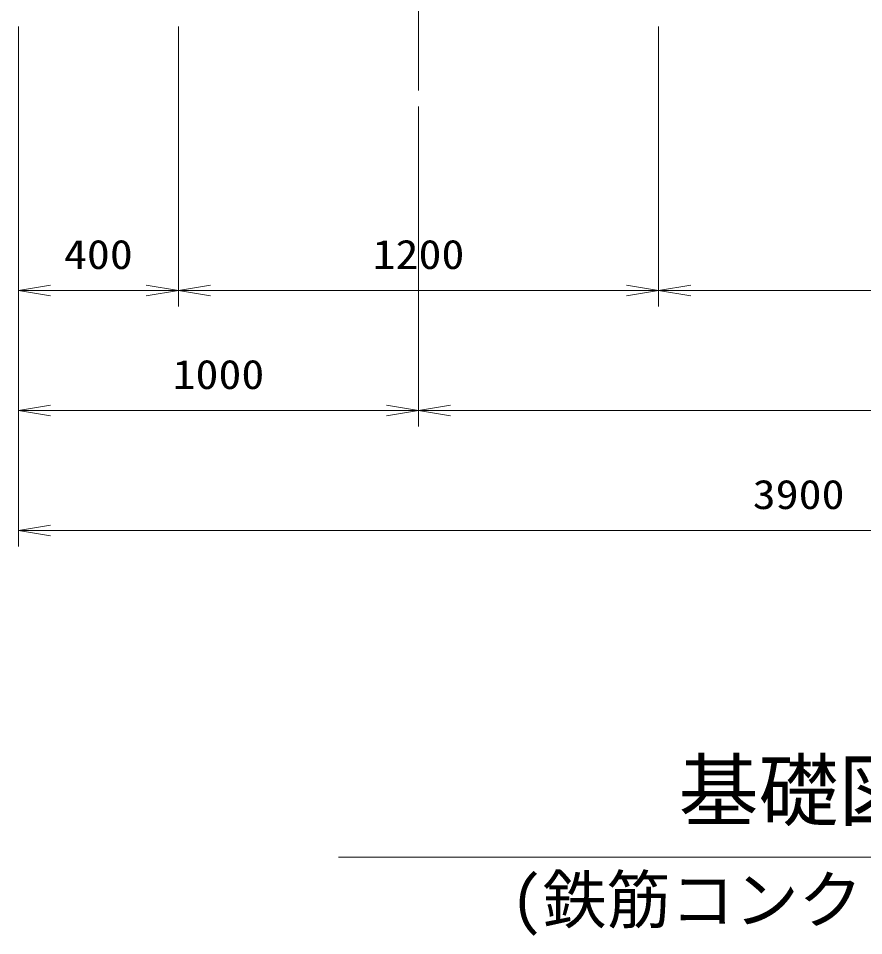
# Model space of a CAD drawing. Units: millimetres at full size. Extents: x 37600 to 71200, y -27760 to -4000.
# Drawn here: x 50250 to 52363, y -21881 to -19588 of the extents above; entities that cross this region are included whole.
import ezdxf
from ezdxf.enums import TextEntityAlignment as Align

# ---------------------------------------------------------------- set-up
doc = ezdxf.new("R2010")
doc.units = ezdxf.units.MM
doc.header["$LTSCALE"] = 80.0044
doc.linetypes.add('CHAIN', pattern=[18.5, 12, -1.5, 3.5, -1.5])
for name, color, linetype, lineweight in [('0_2', 4, 'Continuous', 13), ('寸法', 6, 'Continuous', 13), ('文字', 2, 'Continuous', 13)]:
    doc.layers.add(name, color=color, linetype=linetype, lineweight=lineweight)
doc.styles.add('ＭＳ ゴシック', font='')
doc.styles.get('ＭＳ ゴシック').set_extended_font_data('MS Gothic')

# ---------------------------------------------------------------- blocks, each defined once
blk = doc.blocks.new('open_arrow')
at = {"color": 0, "linetype": 'Continuous', "lineweight": -2}
blk.add_lwpolyline([(7.5, 1.25), (0, 0), (7.5, -1.25)], dxfattribs=at)

msp = doc.modelspace()

# ---------------------------------------------------------------- linework, layer by layer
at = {"layer": '0_2', "color": 2, "linetype": 'CHAIN'}
msp.add_line((51250, -18485), (51250, -19768), dxfattribs=at)
at = {"layer": '寸法'}
for p, q in [((50250, -19608), (50250, -20908)), ((50250, -19608), (50250, -20608)), ((50250, -19608), (50250, -20308)), ((50650, -19608), (50650, -20308)), ((50650, -19608), (50650, -20308)), ((51850, -19608), (51850, -20308)), ((51850, -19608), (51850, -20308)), ((51250, -19808), (51250, -20608)), ((51250, -19808), (51250, -20608)), ((50650, -20268), (50250, -20268)), ((50650, -20268), (51850, -20268)), ((51850, -20268), (54150, -20268)), ((51250, -20568), (50250, -20568)), ((51250, -20568), (54150, -20568)), ((50250, -20868), (54150, -20868))]:
    msp.add_line(p, q, dxfattribs=at)
at = {"layer": '文字'}
msp.add_line((53350, -21685), (51050, -21685), dxfattribs=at)

# ---------------------------------------------------------------- block references
at = {"layer": '寸法', "xscale": 10.7, "yscale": 10.7}
for p in [(50250, -20268), (50650, -20268), (51850, -20268), (50250, -20568), (51250, -20568), (50250, -20868)]:
    msp.add_blockref('open_arrow', p, dxfattribs=at)
at = {"layer": '寸法', "xscale": 10.7, "yscale": 10.7, "rotation": 180}
for p in [(50650, -20268), (51850, -20268), (51250, -20568)]:
    msp.add_blockref('open_arrow', p, dxfattribs=at)

# ---------------------------------------------------------------- texts
at = {"layer": '寸法', "style": 'ＭＳ ゴシック', "width": 1.15}
for s, p in [('400', (50450, -20178)), ('1200', (51250, -20178)), ('1000', (50750, -20478)), ('3900', (52200, -20778))]:
    msp.add_text(s, height=73.31, dxfattribs=at).set_placement(p, align=Align.MIDDLE_CENTER)
at = {"layer": '文字', "style": 'ＭＳ ゴシック'}
msp.add_text('基礎図', height=146.6, dxfattribs=at).set_placement((52200, -21445), align=Align.TOP_CENTER)
msp.add_text('(鉄筋コンクリート)', height=117.3, dxfattribs=at).set_placement((52200, -21885), align=Align.BOTTOM_CENTER)

doc.saveas('drawing.dxf')
